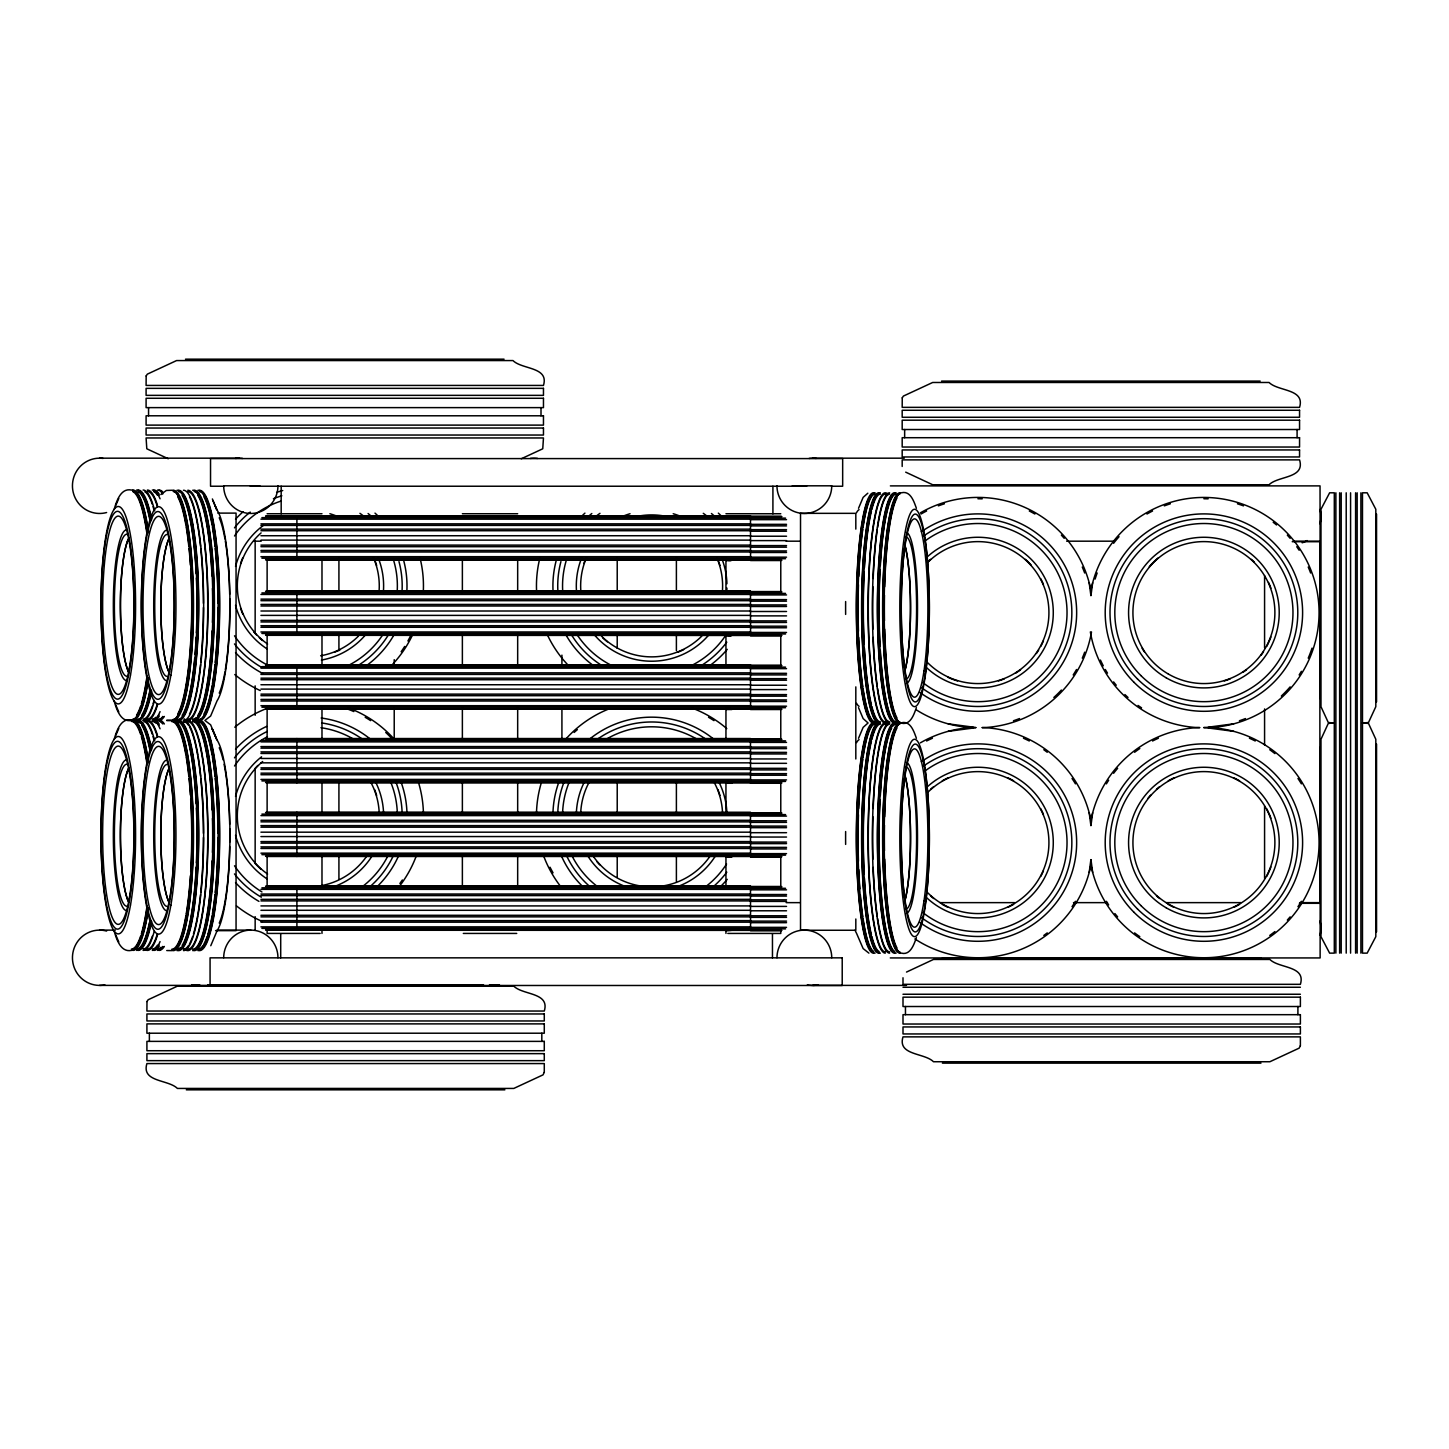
<?xml version="1.0" encoding="UTF-8"?>
<svg xmlns="http://www.w3.org/2000/svg" width="1449" height="1449" viewBox="0 0 1449 1449"><rect width="100%" height="100%" fill="white"/><g stroke="black" fill="none" stroke-linecap="round" stroke-linejoin="round"><path stroke-width="1.5" d="M1090.97 595.557L1092.655 582.788M1090.97 825.55L1092.655 812.78M1089.195 872.389L1090.88 859.619M114.109 509.505C116.3 502.024 120.484 487.679 131.388 490.052A115.159 20.195 -90 0 1 147.273 534.029M114.109 739.497C116.3 732.017 120.484 717.672 131.388 720.044A115.159 20.195 -90 0 1 147.273 764.021M210.775 945.726L217.078 930.783A98.713 17.316 -90 0 0 229.92 835.439A98.713 17.316 -90 0 0 217.078 740.077L212.097 728.666L216.77 739.696M115.739 505.538L118.782 498.456M115.739 735.531L118.782 728.449M858.533 508.291L863.133 497.387L867.824 493.203M858.533 738.284L863.133 727.38L867.824 723.196M916.402 707.655C914.102 713.922 910.606 725.587 901.387 723.142A115.159 17.225 -90 0 1 884.162 607.982A115.159 17.225 -90 0 1 901.387 492.805C910.606 490.378 914.102 502.024 916.402 508.291M916.402 937.648C914.102 943.915 910.606 955.579 901.387 953.134A115.159 17.225 -90 0 1 884.162 837.975A115.159 17.225 -90 0 1 901.387 722.797C910.606 720.37 914.102 732.017 916.402 738.284M160.839 494.58L166.363 490.45L171.761 490.269A115.159 20.195 -90 0 1 191.956 605.447A115.159 20.195 -90 0 1 171.761 720.606L166.744 720.551M205.178 720.207L210.63 716.041L217.078 700.791A98.713 17.316 -90 0 0 229.92 605.447A98.713 17.316 -90 0 0 217.078 510.084L215.14 505.755M731.872 739.026L725.714 739.352M731.872 812.762L725.714 813.07M521.296 458.753L542.759 448.792L543.466 437.96L146.095 437.96L146.802 448.792L168.265 458.753M906.513 972.062L933.482 959.455L1269.885 959.455C1278.96 968.548 1306.129 965.559 1300.387 984.324L902.999 984.324L902.999 977.767M948.153 731.347L975.829 727.706M1203.902 727.76L1233.697 723.83M166.744 720.316L171.761 720.262A115.159 20.195 -90 0 1 191.956 835.439A115.159 20.195 -90 0 1 171.761 950.598L166.744 950.544M185.508 359.171L504.053 359.171M941.596 381.087L1260.141 381.087M99.583 458.174L239.031 458.174M812.654 458.174L904.248 458.174M259.86 485.813L223.689 485.813A27.64 27.133 -90 0 0 250.822 513.471A27.64 27.133 -90 0 0 277.954 485.813M792.295 485.813L831.744 485.813A27.64 27.386 -90 0 1 804.34 513.471A27.64 27.386 -90 0 1 776.954 485.813M890.374 485.886L1320.039 485.886L1320.238 698.672M223.78 486.23L210.54 486.23L210.54 458.59L842.666 458.59L842.666 486.23L831.418 486.23M250.279 486.23L806.676 486.23M217.785 513.109L236.06 513.109L236.06 930.656L215.557 930.656M267.123 513.743L321.986 513.743M462.376 513.743L517.673 513.743M725.949 513.743L780.776 513.743M266.254 515.808L750.473 515.808L750.564 560.528L781.228 560.528M265.565 516.134L781.228 516.297M750.564 516.623L781.917 516.623M261.907 517.637L750.473 517.637M750.564 518.126L785.557 518.126M260.929 519.159L750.473 519.159M750.564 519.648L786.535 519.648M260.929 523.85L750.473 523.85M750.564 524.339L786.535 524.339M260.929 525.407L750.473 525.407M750.564 525.896L786.535 525.896M260.929 529.157L750.473 529.157M750.564 529.664L786.535 529.664M260.929 530.732L750.473 530.732M750.564 531.222L786.535 531.222M260.929 535.732L750.473 535.732M750.564 536.221L786.535 536.221M260.929 540.115L750.473 540.115M750.564 540.604L786.535 540.604M254.209 541.002L255.151 541.002L255.151 631.547M254.408 541.183L261.2 541.183M786.101 541.183L799.667 541.183M1066.645 541.183L1114.154 541.183M1292.888 541.183L1320.039 541.183M1292.236 541.709L1319.876 541.709L1319.876 903.307L1299.391 903.307M260.929 545.114L750.473 545.114M750.564 545.603L786.535 545.603M260.929 546.69L750.473 546.69M750.564 547.179L786.535 547.179M260.929 550.439L750.473 550.439M750.564 550.928L786.535 550.928M260.929 551.997L750.473 551.997M750.564 552.486L786.535 552.486M260.929 556.688L750.473 556.688M750.564 557.177L786.535 557.177M261.907 558.209L750.473 558.209M722.073 558.698C726.42 557.195 737.559 561.977 726.402 560.528M750.564 558.698L785.557 558.698M265.565 559.712L750.473 559.712M266.254 560.038L781.917 560.202M725.714 560.202L731.274 560.202M266.254 591.083L750.473 591.083L750.564 635.803L781.228 635.803M265.565 591.409L750.473 591.409M726.402 591.572L731.872 591.572L725.714 591.898M750.564 591.572L781.228 591.572M750.564 591.898L781.917 591.898M261.907 592.913L750.473 592.913M750.564 593.402L785.557 593.402M260.929 594.434L750.473 594.434M750.564 594.923L786.535 594.923M260.929 599.125L750.473 599.125M750.564 599.614L786.535 599.614M260.929 600.683L750.473 600.683M750.564 601.172L786.535 601.172M260.929 604.432L750.473 604.432M750.564 604.921L786.535 604.921M260.929 606.008L750.473 606.008M750.564 606.497L786.535 606.497M260.929 611.007L750.473 611.007M750.564 611.496L786.535 611.496M260.929 615.39L750.473 615.39M750.564 615.879L786.535 615.879M260.929 620.389L750.473 620.389M750.564 620.878L786.535 620.878M260.929 621.965L750.473 621.965M750.564 622.454L786.535 622.454M260.929 625.714L750.473 625.714M750.564 626.203L786.535 626.203M260.929 627.272L750.473 627.272M750.564 627.761L786.535 627.761M260.929 631.963L750.473 631.963M750.564 632.452L786.535 632.452M261.907 633.485L750.473 633.485M722.073 633.974C726.42 632.47 737.559 637.252 726.402 635.803M750.564 633.974L785.557 633.974M265.565 634.988L750.473 634.988M266.254 635.314L781.917 635.477M266.254 664.819L750.473 664.819L750.564 709.521L781.228 709.521M265.565 665.127L750.473 665.127M726.402 665.308L731.872 665.308L725.714 665.616M750.564 665.308L781.228 665.308M750.564 665.616L781.917 665.616M261.907 666.649L750.473 666.649M750.564 667.138L785.557 667.138M260.929 668.152L750.473 668.152M750.564 668.641L786.535 668.641M260.929 672.843L750.473 672.843M750.564 673.332L786.535 673.332M260.929 674.419L750.473 674.419M750.564 674.908L786.535 674.908M260.929 678.168L750.473 678.168M750.564 678.657L786.535 678.657M260.929 679.726L750.473 679.726M750.564 680.215L786.535 680.215M260.929 684.743L750.473 684.743M750.564 685.232L786.535 685.232M260.929 689.108L750.473 689.108M750.564 689.597L786.535 689.597M260.929 694.125L750.473 694.125M750.564 694.614L786.535 694.614M260.929 695.683L750.473 695.683M750.564 696.172L786.535 696.172M260.929 699.432L750.473 699.432M750.564 699.921L786.535 699.921M260.929 701.008L750.473 701.008M750.564 701.497L786.535 701.497M260.929 705.699L750.473 705.699M750.564 706.188L786.535 706.188M261.907 707.203L750.473 707.203M750.564 707.692L785.557 707.692M265.565 708.724L750.473 708.724M266.254 709.032L781.917 709.213M726.402 709.521L731.872 709.521L728.123 707.692M1334.312 722.797L1328.262 723.468L1320.981 739.262L1320.981 936.688L1329.621 953.134L1334.312 953.134L1334.312 492.805L1329.621 492.805L1320.981 509.269L1320.981 706.695L1328.262 722.471L1334.312 723.142M1362.477 722.797L1368.526 723.468L1375.807 739.262L1375.807 936.688L1367.168 953.134L1362.477 953.134L1362.477 492.805L1367.168 492.805L1375.807 509.269L1375.807 706.695L1368.526 722.471L1362.477 723.142M266.254 738.537L750.473 738.537L750.564 783.257L781.228 783.257M265.565 738.863L781.228 739.026M750.564 739.352L781.917 739.352M261.907 740.367L750.473 740.367M750.564 740.856L785.557 740.856M260.929 741.888L750.473 741.888M750.564 742.377L786.535 742.377M260.929 746.579L750.473 746.579M750.564 747.068L786.535 747.068M260.929 748.137L750.473 748.137M750.564 748.626L786.535 748.626M260.929 751.886L750.473 751.886M750.564 752.375L786.535 752.375M260.929 753.462L750.473 753.462M750.564 753.951L786.535 753.951M260.929 758.461L750.473 758.461M750.564 758.95L786.535 758.95M260.929 762.844L750.473 762.844M750.564 763.333L786.535 763.333M260.929 767.843L750.473 767.843M750.564 768.332L786.535 768.332M260.929 769.401L750.473 769.401M750.564 769.908L786.535 769.908M260.929 773.168L750.473 773.168M750.564 773.657L786.535 773.657M260.929 774.726L750.473 774.726M750.564 775.215L786.535 775.215M260.929 779.417L750.473 779.417M750.564 779.906L786.535 779.906M261.907 780.939L750.473 780.939M750.564 781.428L785.557 781.428M265.565 782.442L750.473 782.442M266.254 782.768L750.473 782.768M725.714 782.931L731.872 783.257L726.402 783.257M750.564 782.931L781.917 782.931M266.254 812.255L750.473 812.255L750.564 856.975L781.228 856.975M265.565 812.581L781.228 812.762M750.564 813.07L781.917 813.07M261.907 814.103L750.473 814.103M750.564 814.592L785.557 814.592M260.929 815.606L750.473 815.606M750.564 816.095L786.535 816.095M260.929 820.297L750.473 820.297M750.564 820.786L786.535 820.786M260.929 821.855L750.473 821.855M750.564 822.362L786.535 822.362M260.929 825.622L750.473 825.622M750.564 826.111L786.535 826.111M260.929 827.18L750.473 827.18M750.564 827.669L786.535 827.669M260.929 832.179L750.473 832.179M750.564 832.686L786.535 832.686M260.929 836.562L750.473 836.562M750.564 837.051L786.535 837.051M260.929 841.579L750.473 841.579M750.564 842.068L786.535 842.068M260.929 843.137L750.473 843.137M750.564 843.626L786.535 843.626M260.929 846.886L750.473 846.886M750.564 847.375L786.535 847.375M260.929 848.462L750.473 848.462M750.564 848.951L786.535 848.951M260.929 853.153L750.473 853.153M750.564 853.642L786.535 853.642M261.907 854.656L750.473 854.656M750.564 855.145L785.557 855.145M265.565 856.16L750.473 856.16M266.254 856.486L750.473 856.486M725.714 856.667L731.872 856.975L726.402 856.975M750.564 856.667L781.917 856.667M266.254 885.991L750.473 885.991L750.564 930.711L781.228 930.711M265.565 886.317L781.228 886.48M750.564 886.806L781.917 886.806M261.907 887.82L750.473 887.82M750.564 888.309L785.557 888.309M260.929 889.342L750.473 889.342M750.564 889.831L786.535 889.831M260.929 894.033L750.473 894.033M750.564 894.522L786.535 894.522M260.929 895.591L750.473 895.591M750.564 896.08L786.535 896.08M260.929 899.34L750.473 899.34M750.564 899.829L786.535 899.829M260.929 900.916L750.473 900.916M750.564 901.405L786.535 901.405M786.137 902.636L799.721 902.636M940.003 902.636L1014.662 902.636M1073.492 902.636L1107.434 902.636M1166.264 902.636L1240.924 902.636M1299.753 902.636L1320.13 902.636M260.929 905.915L750.473 905.915M750.564 906.404L786.535 906.404M260.929 910.298L750.473 910.298M750.564 910.787L786.535 910.787M260.929 915.297L750.473 915.297M750.564 915.786L786.535 915.786M260.929 916.855L750.473 916.855M750.564 917.344L786.535 917.344M260.929 920.622L750.473 920.622M750.564 921.111L786.535 921.111M260.929 922.18L750.473 922.18M750.564 922.669L786.535 922.669M260.929 926.871L750.473 926.871M750.564 927.36L786.535 927.36M261.907 928.392L750.473 928.392M750.564 928.881L785.557 928.881M99.583 930.113L115.377 930.113M216.97 930.113L250.822 930.113A27.64 27.133 -90 0 1 277.954 957.753M265.565 929.896L750.473 929.896M266.254 930.222L781.917 930.385M726.402 930.711L731.274 930.385M320.157 933.428L267.123 933.428L267.123 928.918M463.318 933.428L516.732 933.428M727.815 933.428L780.776 933.428L780.776 928.918M890.284 957.934L1320.13 957.934L1320.238 747.286M942.411 958.061L946.034 958.061M947.845 958.061L1255.522 958.061M1257.334 958.061L1260.956 958.061M191.757 984.777L199.708 984.777M207.66 984.777L483.531 984.777M489.49 984.777L499.434 984.777M99.583 985.392L238.687 985.392M812.69 985.392L906.494 985.392M902.999 987.258L1300.387 987.258M902.999 994.249L1300.387 994.249M942.411 1063.131L1260.956 1063.131M186.323 1089.829L504.868 1089.829M868.911 953.134L863.133 948.57L856.54 933.319A98.713 14.762 -90 0 1 855.073 930.131M1203.902 727.416L1233.697 731.347M948.153 723.83L975.829 727.489M905.697 472.157L932.667 484.745L1269.07 484.745C1278.145 475.67 1305.314 478.659 1299.554 459.876L902.184 459.876L902.184 466.451M728.123 781.428L731.274 782.931M205.178 720.66L210.63 724.826L215.593 736.545M867.824 722.761L863.133 718.577L858.533 707.655M115.739 704.902L118.782 711.984M115.739 934.895L118.782 941.977M212.369 498.945L216.77 509.722L212.876 500.503M114.109 700.954C116.3 708.416 120.484 722.761 131.388 720.388A115.159 20.195 -90 0 0 147.273 676.411M114.109 930.946C116.3 938.409 120.484 952.754 131.388 950.381A115.159 20.195 -90 0 0 147.273 906.404M1089.195 582.788L1090.88 595.557M1089.195 812.78L1090.88 825.55M1090.97 859.619L1092.655 872.389M1376.55 514.087L1376.55 701.877M1376.55 744.08L1376.55 931.87M1360.901 492.805L1360.901 953.134M1357.152 492.805L1357.152 953.134M1355.594 492.805L1355.594 953.134M1350.577 492.805L1350.577 953.134M1346.212 492.805L1346.212 953.134M1341.194 492.805L1341.194 953.134M1339.637 492.805L1339.637 953.134M1335.887 492.805L1335.887 953.134M1297.906 1006.512L1297.906 1014.68M1297.09 429.52L1297.09 437.707M1264.579 575.597L1264.579 647.92M1264.579 708.941L1264.579 745.112M1264.579 806.133L1264.579 878.456M905.462 1006.512L905.462 1014.68M904.647 429.52L904.647 437.707M855.816 529.12L855.816 513.344L800.518 513.344L800.518 930.258L855.816 930.258L855.816 918.992M855.816 686.88L855.816 758.986M780.776 561.125L780.776 592.713M780.776 635.586L780.776 664.928M780.776 710.046L780.776 739.37M780.776 782.243L780.776 813.831M780.776 856.703L780.776 888.291M772.915 486.23L772.915 513.888M772.462 933.899L772.462 957.843M725.949 558.879L725.949 592.713M725.949 633.34L725.949 664.928M725.949 707.782L725.949 739.37M725.949 782.243L725.949 813.831M725.949 856.703L725.949 886.045M725.949 928.918L725.949 933.428M676.393 557.829L676.393 591.772M676.393 634.789L676.393 650.619M676.393 781.917L676.393 813.595M676.393 856.613L676.393 881.499M617.22 557.829L617.22 591.772M617.22 634.789L617.22 648.355M617.22 781.917L617.22 813.595M617.22 856.613L617.22 876.971M561.922 655.147L561.922 666.468M561.922 707.221L561.922 738.899M541.817 1033.209L541.817 1041.378M541.002 407.622L541.002 415.791M517.673 558.879L517.673 592.713M517.673 633.34L517.673 664.928M517.673 707.782L517.673 739.37M517.673 782.243L517.673 813.831M517.673 856.703L517.673 886.045M462.376 558.879L462.376 592.713M462.376 633.34L462.376 664.928M462.376 707.782L462.376 739.37M462.376 782.243L462.376 813.831M462.376 856.703L462.376 886.045M394.219 659.675L394.219 666.468M394.219 707.221L394.219 738.899M338.921 557.829L338.921 591.772M338.921 634.789L338.921 650.619M338.921 781.917L338.921 813.595M338.921 856.613L338.921 879.235M321.986 558.879L321.986 592.713M321.986 633.34L321.986 664.928M321.986 707.782L321.986 739.37M321.986 782.243L321.986 813.831M321.986 856.703L321.986 886.045M321.986 928.918L321.986 933.428M296.9 515.808L296.9 560.038M296.9 591.083L296.9 635.314M296.9 664.819L296.9 709.032M296.9 738.537L296.9 782.768M296.9 812.255L296.9 856.486M296.9 885.991L296.9 930.222M281.178 486.23L281.178 513.888M280.708 933.899L280.708 957.843M267.123 558.879L267.123 592.713M267.123 633.34L267.123 664.928M267.123 707.782L267.123 739.37M267.123 782.243L267.123 813.831M267.123 856.703L267.123 888.291M255.151 685.866L255.151 715.299M255.151 769.618L255.151 862.427M255.151 916.637L255.151 930.095M149.374 1033.209L149.374 1041.378M148.559 407.622L148.559 415.791M106.61 512.529A27.64 27.133 -90 0 1 72.504 487.625A27.64 27.133 -90 0 1 103.114 458.409M235.499 458.409A27.64 27.133 -90 0 1 242.581 458.409M530.352 458.409A27.64 27.64 0 0 1 537.561 458.409M809.067 458.409A27.64 27.386 -90 0 1 816.222 458.409M1320.003 509.468A27.64 27.64 0 0 1 1320.003 523.777M1307.125 540.568A27.64 27.64 0 0 1 1302.18 542.814M776.972 957.753A27.64 27.386 -90 0 1 804.358 930.113A27.64 27.386 -90 0 1 831.744 957.753M818.033 984.867A27.64 27.386 -90 0 1 807.328 984.867M104.889 984.867A27.64 27.133 -90 0 1 72.468 956.847A27.64 27.133 -90 0 1 106.61 931.055M223.689 957.753A27.64 27.133 -90 0 1 250.822 930.113M243.975 984.867A27.64 27.133 -90 0 1 233.38 984.867M1320.003 921.075A27.64 27.64 0 0 1 1320.003 935.384M199.473 490.269A115.159 20.195 -90 0 1 219.668 605.447A115.159 20.195 -90 0 1 199.473 720.606M199.473 491.609A113.837 19.96 -90 0 1 219.433 605.447A113.837 19.96 -90 0 1 199.473 719.284M197.933 490.269A115.159 20.195 -90 0 1 218.129 605.447A115.159 20.195 -90 0 1 197.933 720.606M194.238 490.269A115.159 20.195 -90 0 1 214.434 605.447A115.159 20.195 -90 0 1 194.238 720.606M194.238 491.609A113.837 19.96 -90 0 1 214.198 605.447A113.837 19.96 -90 0 1 194.238 719.284M192.699 490.269A115.159 20.195 -90 0 1 212.894 605.447A115.159 20.195 -90 0 1 192.699 720.606M187.772 490.269A115.159 20.195 -90 0 1 207.895 615.481A115.159 20.195 -90 0 1 184.258 718.849M187.772 491.609A113.837 19.96 -90 0 1 207.732 605.447A113.837 19.96 -90 0 1 187.772 719.284M183.462 490.269A115.159 20.195 -90 0 1 203.657 605.447A115.159 20.195 -90 0 1 183.462 720.606M178.535 490.269A115.159 20.195 -90 0 1 198.73 605.447A115.159 20.195 -90 0 1 178.535 720.606M178.535 491.609A113.837 19.96 -90 0 1 198.495 605.447A113.837 19.96 -90 0 1 178.535 719.284M176.995 490.269A115.159 20.195 -90 0 1 197.191 605.447A115.159 20.195 -90 0 1 176.995 720.606M173.3 490.269A115.159 20.195 -90 0 1 193.496 605.447A115.159 20.195 -90 0 1 173.3 720.606M173.3 491.609A113.837 19.96 -90 0 1 193.26 605.447A113.837 19.96 -90 0 1 173.3 719.284M166.925 680.758A75.33 13.204 90 0 1 153.721 605.447A75.33 13.204 90 0 1 166.925 530.117M167.196 676.411A70.983 12.443 -90 0 1 154.735 605.447A70.983 12.443 -90 0 1 167.196 534.464M169.243 672.662A70.983 12.443 -90 0 1 160.803 605.447A70.983 12.443 -90 0 1 169.243 538.213M168.519 671.34A71.327 12.516 -90 0 1 160.803 603.092A71.327 12.516 -90 0 1 169.279 537.887M219.234 517.782A93.895 16.464 -90 0 1 224.975 539.046M225.301 540.984A93.895 16.464 -90 0 1 229.685 594.307M229.757 598.763A93.895 16.464 -90 0 1 225.301 669.891M224.975 671.829A93.895 16.464 -90 0 1 219.234 693.093M197.861 495.486A113.837 19.96 -90 0 1 211.989 575.977M212.442 588.457A113.837 19.96 -90 0 1 212.442 622.418M212.17 630.804A113.837 19.96 -90 0 1 197.861 715.389M196.176 717.545A113.837 19.96 -90 0 1 192.699 719.284M203.929 496.862A113.837 19.96 -90 0 1 212.061 524.936M212.387 526.875A113.837 19.96 -90 0 1 214.977 546.219M215.231 548.519A113.837 19.96 -90 0 1 217.893 603.327M217.893 607.548A113.837 19.96 -90 0 1 215.231 662.356M214.977 664.674A113.837 19.96 -90 0 1 212.387 684.019M212.061 685.938A113.837 19.96 -90 0 1 203.929 714.013M189.457 496.862A113.837 19.96 -90 0 1 197.571 524.936M197.915 526.875A113.837 19.96 -90 0 1 200.505 546.219M200.759 548.519A113.837 19.96 -90 0 1 203.421 603.327M203.421 607.548A113.837 19.96 -90 0 1 200.759 662.356M200.505 664.674A113.837 19.96 -90 0 1 197.915 684.019M197.571 685.938A113.837 19.96 -90 0 1 189.457 714.013M182.157 495.486A113.837 19.96 -90 0 1 196.176 573.786M196.376 578.024A113.837 19.96 -90 0 1 196.376 632.851M196.176 637.089A113.837 19.96 -90 0 1 195.035 654.26M194.673 658.371A113.837 19.96 -90 0 1 182.157 715.389M177.756 496.862A113.837 19.96 -90 0 1 185.87 524.936M186.196 526.875A113.837 19.96 -90 0 1 188.805 546.219M189.04 548.519A113.837 19.96 -90 0 1 190.417 565.092M190.688 569.421A113.837 19.96 -90 0 1 177.756 714.013M199.473 720.262A115.159 20.195 -90 0 1 219.668 835.439A115.159 20.195 -90 0 1 199.473 950.598M199.473 721.602A113.837 19.96 -90 0 1 219.433 835.439A113.837 19.96 -90 0 1 199.473 949.258M203.929 726.855A113.837 19.96 -90 0 1 212.061 754.929M212.387 756.867A113.837 19.96 -90 0 1 214.977 776.211M215.231 778.511A113.837 19.96 -90 0 1 217.893 833.32M217.893 837.54A113.837 19.96 -90 0 1 215.231 892.349M214.977 894.667A113.837 19.96 -90 0 1 212.387 914.011M212.061 915.931A113.837 19.96 -90 0 1 207.913 934.007M207.153 936.398A113.837 19.96 -90 0 1 203.929 944.005M203.095 945.382A113.837 19.96 -90 0 1 197.933 949.258M197.933 721.602A113.837 19.96 -90 0 1 203.095 725.478M197.933 720.262A115.159 20.195 -90 0 1 218.129 835.439A115.159 20.195 -90 0 1 197.933 950.598M194.238 720.262A115.159 20.195 -90 0 1 214.434 835.439A115.159 20.195 -90 0 1 194.238 950.598M194.238 721.602A113.837 19.96 -90 0 1 214.198 835.439A113.837 19.96 -90 0 1 194.238 949.258M192.699 721.602A113.837 19.96 -90 0 1 212.17 810.063M212.442 818.45A113.837 19.96 -90 0 1 212.442 852.41M212.17 860.797A113.837 19.96 -90 0 1 192.699 949.258M192.699 720.262A115.159 20.195 -90 0 1 212.894 835.439A115.159 20.195 -90 0 1 192.699 950.598M184.258 722.019A115.159 20.195 -90 0 1 207.968 835.439A115.159 20.195 -90 0 1 184.258 948.841M187.772 721.602A113.837 19.96 -90 0 1 207.732 835.439A113.837 19.96 -90 0 1 187.772 949.258M189.457 726.855A113.837 19.96 -90 0 1 197.571 754.929M197.915 756.867A113.837 19.96 -90 0 1 200.505 776.211M200.759 778.511A113.837 19.96 -90 0 1 203.421 833.32M203.421 837.54A113.837 19.96 -90 0 1 200.759 892.349M200.505 894.667A113.837 19.96 -90 0 1 197.915 914.011M197.571 915.931A113.837 19.96 -90 0 1 193.441 934.007M192.681 936.398A113.837 19.96 -90 0 1 189.457 944.005M188.624 945.382A113.837 19.96 -90 0 1 183.462 949.258M183.462 721.602A113.837 19.96 -90 0 1 188.624 725.478M183.462 720.262A115.159 20.195 -90 0 1 203.657 835.439A115.159 20.195 -90 0 1 183.462 950.598M178.535 720.262A115.159 20.195 -90 0 1 198.73 835.439A115.159 20.195 -90 0 1 178.535 950.598M178.535 721.602A113.837 19.96 -90 0 1 198.495 835.439A113.837 19.96 -90 0 1 178.535 949.258M176.995 721.602A113.837 19.96 -90 0 1 196.176 803.778M196.376 808.017A113.837 19.96 -90 0 1 196.376 862.843M196.176 867.082A113.837 19.96 -90 0 1 182.157 945.382M180.473 947.537A113.837 19.96 -90 0 1 176.995 949.258M176.995 720.262A115.159 20.195 -90 0 1 197.191 835.439A115.159 20.195 -90 0 1 176.995 950.598M173.3 720.262A115.159 20.195 -90 0 1 193.496 835.439A115.159 20.195 -90 0 1 173.3 950.598M173.3 721.602A113.837 19.96 -90 0 1 193.26 835.439A113.837 19.96 -90 0 1 173.3 949.258M171.761 721.602A113.837 19.96 -90 0 1 185.87 754.929M186.196 756.867A113.837 19.96 -90 0 1 188.805 776.211M189.04 778.511A113.837 19.96 -90 0 1 190.417 795.084M190.688 799.413A113.837 19.96 -90 0 1 190.688 871.447M190.417 875.776A113.837 19.96 -90 0 1 186.196 914.011M185.87 915.931A113.837 19.96 -90 0 1 171.761 949.258M166.925 910.751A75.33 13.204 90 0 1 153.721 835.439A75.33 13.204 90 0 1 166.925 760.109M167.196 906.404A70.983 12.443 -90 0 1 154.735 835.439A70.983 12.443 -90 0 1 167.196 764.456M169.243 902.655A70.983 12.443 -90 0 1 160.803 835.439A71.327 12.516 -90 0 1 169.279 767.879M169.243 768.205A70.983 12.443 -90 0 0 160.803 835.439A71.327 12.516 -90 0 0 169.279 902.981M219.234 747.775A93.895 16.464 -90 0 1 223.11 759.874M224.088 764.275A93.895 16.464 -90 0 1 229.685 824.3M229.757 828.756A93.895 16.464 -90 0 1 229.757 842.104M229.685 846.578A93.895 16.464 -90 0 1 219.234 923.085M164.335 716.458A115.159 20.195 -90 0 1 159.1 720.388M159.1 490.052A115.159 20.195 -90 0 1 162.614 491.809M162.795 716.458A115.159 20.195 -90 0 1 157.561 720.388M157.561 490.052A115.159 20.195 -90 0 1 162.795 493.982M159.1 716.458A115.159 20.195 -90 0 1 153.866 720.388M153.866 490.052A115.159 20.195 -90 0 1 159.1 493.982M159.046 715.172A113.837 19.96 -90 0 1 153.866 719.066M153.866 491.392A113.837 19.96 -90 0 1 159.046 495.268M154.065 491.809A113.837 19.96 -90 0 1 157.506 495.268M155.804 717.327A113.837 19.96 -90 0 1 152.326 719.066M152.326 490.052A115.159 20.195 -90 0 1 160.06 498.818M160.06 711.622A115.159 20.195 -90 0 1 152.326 720.388M147.4 490.052A115.159 20.195 -90 0 1 157.506 505.484M157.506 704.957A115.159 20.195 -90 0 1 143.886 718.632M147.4 491.392A113.837 19.96 -90 0 1 157.38 506.643M157.38 703.816A113.837 19.96 -90 0 1 147.4 719.066M144.828 491.809A113.837 19.96 -90 0 1 152.308 504.27M153.069 506.643A113.837 19.96 -90 0 1 154.065 510.102M154.065 700.356A113.837 19.96 -90 0 1 153.069 703.816M152.308 706.188A113.837 19.96 -90 0 1 144.828 718.632M143.089 490.052A115.159 20.195 -90 0 1 154.681 510.863M154.192 701.461A115.159 20.195 -90 0 1 143.089 720.388M138.162 490.052A115.159 20.195 -90 0 1 151.602 519.213M151.602 691.227A115.159 20.195 -90 0 1 138.162 720.388M138.162 491.392A113.837 19.96 -90 0 1 151.439 520.209M151.439 690.231A113.837 19.96 -90 0 1 138.162 719.066M138.361 491.809A113.837 19.96 -90 0 1 149.899 520.209M149.899 690.231A113.837 19.96 -90 0 1 141.785 715.172M136.623 490.052A115.159 20.195 -90 0 1 150.497 521.477M150.062 691.227A115.159 20.195 -90 0 1 136.623 720.388M132.928 490.052A115.159 20.195 -90 0 1 148.504 531.874M148.504 678.567A115.159 20.195 -90 0 1 132.928 720.388M132.928 491.392A113.837 19.96 -90 0 1 148.323 532.725M148.323 677.715A113.837 19.96 -90 0 1 132.928 719.066M133.127 491.809A113.837 19.96 -90 0 1 146.784 532.725M146.784 677.715A113.837 19.96 -90 0 1 141.368 703.816M140.607 706.188A113.837 19.96 -90 0 1 136.55 715.172M126.552 680.541A75.33 13.204 90 0 1 113.348 605.229A75.33 13.204 90 0 1 126.552 529.899M126.824 676.194A70.983 12.443 -90 0 1 114.38 605.229A70.983 12.443 -90 0 1 126.824 534.246M128.87 672.445A70.983 12.443 -90 0 1 120.43 605.229A70.983 12.443 -90 0 1 128.87 537.996M128.907 672.771A71.327 12.516 -90 0 1 120.43 607.566A71.327 12.516 -90 0 1 128.146 539.336M162.578 717.327A113.837 19.96 -90 0 1 159.1 719.066M164.335 946.451A115.159 20.195 -90 0 1 159.1 950.381M159.1 720.044A115.159 20.195 -90 0 1 164.335 723.975M162.578 947.32A113.837 19.96 -90 0 1 159.1 949.059M159.1 721.385A113.837 19.96 -90 0 1 162.578 723.105M162.795 946.451A115.159 20.195 -90 0 1 157.561 950.381M157.561 720.044A115.159 20.195 -90 0 1 162.795 723.975M159.1 946.451A115.159 20.195 -90 0 1 153.866 950.381M153.866 720.044A115.159 20.195 -90 0 1 159.1 723.975M159.046 945.165A113.837 19.96 -90 0 1 153.866 949.059M153.866 721.385A113.837 19.96 -90 0 1 159.046 725.261M157.506 945.165A113.837 19.96 -90 0 1 152.326 949.059M152.326 721.385A113.837 19.96 -90 0 1 155.804 723.105M152.326 720.044A115.159 20.195 -90 0 1 160.06 728.811M160.06 941.615A115.159 20.195 -90 0 1 152.326 950.381M143.886 721.801A115.159 20.195 -90 0 1 157.506 735.476M157.506 934.949A115.159 20.195 -90 0 1 143.886 948.624M147.4 721.385A113.837 19.96 -90 0 1 157.38 736.635M157.38 933.79A113.837 19.96 -90 0 1 147.4 949.059M144.828 721.801A113.837 19.96 -90 0 1 152.308 734.263M153.069 736.635A113.837 19.96 -90 0 1 154.065 740.095M152.308 936.181A113.837 19.96 -90 0 1 143.089 949.059M143.089 720.044A115.159 20.195 -90 0 1 154.681 740.856M154.192 931.453A115.159 20.195 -90 0 1 143.089 950.381M138.162 720.044A115.159 20.195 -90 0 1 151.602 749.205M151.602 921.22A115.159 20.195 -90 0 1 138.162 950.381M138.162 721.385A113.837 19.96 -90 0 1 151.439 750.202M151.004 922.397A113.837 19.96 -90 0 1 138.162 949.059M141.785 725.261A113.837 19.96 -90 0 1 149.899 750.202M149.464 922.397A113.837 19.96 -90 0 1 136.623 949.059M136.623 721.385A113.837 19.96 -90 0 1 140.1 723.105M136.623 720.044A115.159 20.195 -90 0 1 150.497 751.47M150.062 921.22A115.159 20.195 -90 0 1 136.623 950.381M132.928 720.044A115.159 20.195 -90 0 1 148.504 761.866M148.504 908.559A115.159 20.195 -90 0 1 132.928 950.381M132.928 721.385A113.837 19.96 -90 0 1 148.323 762.717M148.323 907.708A113.837 19.96 -90 0 1 132.928 949.059M131.388 721.385A113.837 19.96 -90 0 1 140.607 734.263M141.368 736.635A113.837 19.96 -90 0 1 146.784 762.717M146.784 907.708A113.837 19.96 -90 0 1 141.368 933.79M140.607 936.181A113.837 19.96 -90 0 1 131.388 949.059M126.552 910.533A75.33 13.204 90 0 1 113.348 835.222A75.33 13.204 90 0 1 126.552 759.892M126.824 906.186A70.983 12.443 -90 0 1 114.38 835.222A70.983 12.443 -90 0 1 126.824 764.239M128.87 902.437A70.983 12.443 -90 0 1 120.43 835.222A70.983 12.443 -90 0 1 128.87 767.988M128.146 901.115A71.327 12.516 -90 0 1 120.43 832.867A71.327 12.516 -90 0 1 128.907 767.662M161.038 947.32A113.837 19.96 -90 0 1 157.561 949.059M378.298 558.082A75.33 75.33 0 0 1 383.333 592.442M365.981 634.318A75.33 75.33 0 0 1 321.388 660.074M266.924 648.826A75.33 75.33 0 0 1 235.535 605.392M235.535 566.396A75.33 75.33 0 0 1 263.32 525.462M329.883 513.725A75.33 75.33 0 0 1 336.096 515.88M393.15 558.789A89.077 89.077 0 0 1 397.135 592.224M383.242 634.028A89.077 89.077 0 0 1 347.235 665.997M267.449 665.055A89.077 89.077 0 0 1 234.521 635.803M234.521 535.985A89.077 89.077 0 0 1 281.197 501.028M359.95 513.326A89.077 89.077 0 0 1 363.355 515.88M398.982 561.596A93.895 93.895 0 0 1 401.953 592.569M388.477 634.734A93.895 93.895 0 0 1 357.142 666.069M261.345 667.21A93.895 93.895 0 0 1 234.484 643.936M234.484 527.853A93.895 93.895 0 0 1 250.242 512.095M273.408 498.728A93.895 93.895 0 0 1 281.867 495.793M368.082 513.507A93.895 93.895 0 0 1 371.469 516.424M403.637 560.346A98.713 98.713 0 0 1 406.789 592.315M393.784 635.242A98.713 98.713 0 0 1 364.894 666.757M262.686 673.441A98.713 98.713 0 0 1 235.535 652.593M235.535 519.177A98.713 98.713 0 0 1 243.197 511.696M276.596 492.406A98.713 98.713 0 0 1 282.736 490.541M375.001 513.127A98.713 98.713 0 0 1 378.098 516.098M373.462 557.774A70.983 70.983 0 0 1 379.004 592.061M358.483 636.075A70.983 70.983 0 0 1 320.627 655.781M267.594 644.044A70.983 70.983 0 0 1 261.092 532.888M340.316 649.623A71.327 71.327 0 0 1 334.628 652.177M262.432 640.512A71.327 71.327 0 0 1 259.335 637.759M256.419 634.843A71.327 71.327 0 0 1 253.666 631.746M242.798 614.141A71.327 71.327 0 0 1 240.588 608.308M240.588 563.48A71.327 71.327 0 0 1 242.798 557.63M374.585 559.568A71.327 71.327 0 0 1 376.631 565.454M412.965 633.938A115.159 115.159 0 0 1 392.697 664.24M260.259 690.557A115.159 115.159 0 0 1 234.792 674.564M420.065 558.155A115.159 115.159 0 0 1 423.271 592.315M410.846 635.314A113.837 113.837 0 0 1 407.912 640.965M404.688 646.435A113.837 113.837 0 0 1 401.138 651.742M387.463 856.721A89.077 89.077 0 0 1 361.67 887.186M261.943 891.95A89.077 89.077 0 0 1 234.521 865.796M234.521 765.978A89.077 89.077 0 0 1 267.449 736.726M320.972 727.706A89.077 89.077 0 0 1 352.832 738.736M390.179 780.812A89.077 89.077 0 0 1 397.334 813.777M392.733 856.939A93.895 93.895 0 0 1 369.803 886.824M261.345 897.203A93.895 93.895 0 0 1 234.484 873.928M234.484 757.845A93.895 93.895 0 0 1 267.25 731.437M321.66 722.942A93.895 93.895 0 0 1 362.739 739.388M395.468 780.993A93.895 93.895 0 0 1 402.152 813.668M398.638 855.653A98.713 98.713 0 0 1 378.098 885.683M258.936 901.369A98.713 98.713 0 0 1 235.535 882.586M235.535 749.169A98.713 98.713 0 0 1 266.562 726.438M321.171 718.016A98.713 98.713 0 0 1 370.093 738.899M401.065 782.134A98.713 98.713 0 0 1 406.988 813.74M416.28 855.924A115.159 115.159 0 0 1 399.652 885.991M262.233 921.437A115.159 115.159 0 0 1 236.477 905.915M234.792 727.217A115.159 115.159 0 0 1 266.236 708.67M348.34 707.909A115.159 115.159 0 0 1 394.146 739.117M418.344 781.971A115.159 115.159 0 0 1 423.434 813.74M402.369 879.978A113.837 113.837 0 0 1 399.888 883.473M347.869 709.141A113.837 113.837 0 0 1 353.828 711.55M365.202 717.291A113.837 113.837 0 0 1 370.618 720.624M385.742 732.451A113.837 113.837 0 0 1 393.15 740.004M366.452 856.576A70.983 70.983 0 0 1 320.627 885.774M267.594 874.037A70.983 70.983 0 0 1 262.649 761.522M370.763 782.188A70.983 70.983 0 0 1 379.24 813.831M260.856 869.146A71.327 71.327 0 0 1 255.024 863.314M255.024 768.459A71.327 71.327 0 0 1 257.868 765.452M374.585 789.56A71.327 71.327 0 0 1 376.631 795.447M372.411 855.417A75.33 75.33 0 0 1 334.031 886.661M266.924 878.818A75.33 75.33 0 0 1 235.535 835.385M235.535 796.389A75.33 75.33 0 0 1 261.563 756.795M375.599 782.062A75.33 75.33 0 0 1 383.587 813.704M716.802 557.774A70.983 70.983 0 0 1 722.345 592.061M701.823 636.075A70.983 70.983 0 0 1 601.426 636.075M580.922 592.061A70.983 70.983 0 0 1 586.447 557.774M639.281 515.989A70.983 70.983 0 0 1 663.968 515.989M726.927 588.059A75.33 75.33 0 0 1 726.673 592.442M709.322 634.318A75.33 75.33 0 0 1 593.927 634.318M576.593 592.442A75.33 75.33 0 0 1 581.61 558.082M623.813 515.88A75.33 75.33 0 0 1 630.043 513.725M673.205 513.725A75.33 75.33 0 0 1 679.436 515.88M721.638 558.082A75.33 75.33 0 0 1 726.927 583.712M726.565 634.028A89.077 89.077 0 0 1 690.575 665.997M612.692 665.997A89.077 89.077 0 0 1 576.684 634.028M562.773 592.224A89.077 89.077 0 0 1 566.776 558.789M596.553 515.88A89.077 89.077 0 0 1 599.977 513.326M703.272 513.326A89.077 89.077 0 0 1 706.695 515.88M726.8 642.161A93.895 93.895 0 0 1 700.483 666.069M602.766 666.069A93.895 93.895 0 0 1 571.449 634.734M557.974 592.569A93.895 93.895 0 0 1 560.926 561.596M588.439 516.424A93.895 93.895 0 0 1 591.826 513.507M711.423 513.507A93.895 93.895 0 0 1 714.81 516.424M727.235 649.351A98.713 98.713 0 0 1 708.217 666.757M595.032 666.757A98.713 98.713 0 0 1 566.142 635.242M553.12 592.315A98.713 98.713 0 0 1 556.271 560.346M581.828 516.098A98.713 98.713 0 0 1 584.925 513.127M718.324 513.127A98.713 98.713 0 0 1 721.421 516.098M683.656 649.623A71.327 71.327 0 0 1 677.951 652.177M607.385 641.835A71.327 71.327 0 0 1 602.675 637.759M583.911 563.48A71.327 71.327 0 0 1 586.139 557.63M717.907 559.568A71.327 71.327 0 0 1 719.954 565.454M568.696 665.797A115.159 115.159 0 0 1 546.961 633.938M536.637 592.315A115.159 115.159 0 0 1 539.843 558.155M726.565 864.021A89.077 89.077 0 0 1 704.993 887.186M598.256 887.186A89.077 89.077 0 0 1 572.464 856.721M562.574 813.777A89.077 89.077 0 0 1 569.747 780.812M607.095 738.736A89.077 89.077 0 0 1 696.154 738.736M726.8 872.153A93.895 93.895 0 0 1 713.125 886.824M590.123 886.824A93.895 93.895 0 0 1 567.175 856.939M557.756 813.668A93.895 93.895 0 0 1 564.458 780.993M597.169 739.388A93.895 93.895 0 0 1 706.08 739.388M727.235 879.344A98.713 98.713 0 0 1 721.421 885.683M581.828 885.683A98.713 98.713 0 0 1 561.288 855.653M552.938 813.74A98.713 98.713 0 0 1 558.861 782.134M589.834 738.899A98.713 98.713 0 0 1 713.415 738.899M560.256 885.991A115.159 115.159 0 0 1 543.647 855.924M536.474 813.74A115.159 115.159 0 0 1 541.564 781.971M565.78 739.117A115.159 115.159 0 0 1 609.558 708.67M691.662 707.909A115.159 115.159 0 0 1 726.764 728.612M553.047 872.805A113.837 113.837 0 0 1 550.022 867.208M574.166 732.451A113.837 113.837 0 0 1 577.354 729.626M708.543 717.291A113.837 113.837 0 0 1 713.959 720.624M709.775 856.576A70.983 70.983 0 0 1 657.792 886.589M645.457 886.589A70.983 70.983 0 0 1 593.474 856.576M580.669 813.831A70.983 70.983 0 0 1 589.163 782.188M714.085 782.188A70.983 70.983 0 0 1 722.58 813.831M599.759 864.836A71.327 71.327 0 0 1 597.006 861.738M717.907 789.56A71.327 71.327 0 0 1 719.954 795.447M715.752 855.417A75.33 75.33 0 0 1 677.371 886.661M625.877 886.661A75.33 75.33 0 0 1 587.497 855.417M576.34 813.704A75.33 75.33 0 0 1 584.327 782.062M718.921 782.062A75.33 75.33 0 0 1 726.927 813.704M905.969 536.999A70.983 10.614 -90 0 1 916.583 607.982A70.983 10.614 -90 0 1 905.969 678.965M906.241 532.652A75.33 11.266 -90 0 1 917.507 607.982A75.33 11.266 -90 0 1 906.241 683.312M899.847 721.819A113.837 17.026 -90 0 1 882.821 607.982A113.837 17.026 -90 0 1 899.847 494.145M899.847 723.142A115.159 17.225 -90 0 1 882.622 607.982A115.159 17.225 -90 0 1 899.847 492.805M896.134 723.142A115.159 17.225 -90 0 1 878.909 607.982A115.159 17.225 -90 0 1 896.134 492.805M896.134 721.819A113.837 17.026 -90 0 1 880.34 650.474M880.086 646.163A113.837 17.026 -90 0 1 880.086 569.783M880.34 565.49A113.837 17.026 -90 0 1 896.134 494.145M894.576 721.819A113.837 17.026 -90 0 1 877.569 607.982A113.837 17.026 -90 0 1 894.576 494.145M894.576 723.142A115.159 17.225 -90 0 1 877.37 607.982A115.159 17.225 -90 0 1 894.576 492.805M889.632 723.142A115.159 17.225 -90 0 1 872.407 607.982A115.159 17.225 -90 0 1 889.632 492.805M889.632 721.819A113.837 17.026 -90 0 1 877.605 688.474M877.315 686.554A113.837 17.026 -90 0 1 873.186 637.433M872.914 629.174A113.837 17.026 -90 0 1 872.914 586.791M873.186 578.513A113.837 17.026 -90 0 1 877.315 529.41M877.605 527.49A113.837 17.026 -90 0 1 889.632 494.145M885.303 721.819A113.837 17.026 -90 0 1 868.277 607.982A113.837 17.026 -90 0 1 885.303 494.145M888.291 721.385A115.159 17.225 -90 0 1 868.078 607.982A115.159 17.225 -90 0 1 888.291 494.562M880.358 723.142A115.159 17.225 -90 0 1 863.133 607.982A115.159 17.225 -90 0 1 880.358 492.805M880.358 721.819A113.837 17.026 -90 0 1 871.845 706.569M871.429 704.884A113.837 17.026 -90 0 1 864.437 648.319M864.202 643.99A113.837 17.026 -90 0 1 864.202 571.957M864.437 567.628A113.837 17.026 -90 0 1 871.429 511.08M871.845 509.396A113.837 17.026 -90 0 1 880.358 494.145M878.8 721.819A113.837 17.026 -90 0 1 861.793 607.982A113.837 17.026 -90 0 1 878.8 494.145M878.8 723.142A115.159 17.225 -90 0 1 861.594 607.982A115.159 17.225 -90 0 1 878.8 492.805M875.087 723.142A115.159 17.225 -90 0 1 857.88 607.982A115.159 17.225 -90 0 1 875.087 492.805M875.087 721.819A113.837 17.026 -90 0 1 863.061 688.474M862.771 686.554A113.837 17.026 -90 0 1 858.659 637.433M858.442 631.257A113.837 17.026 -90 0 1 858.442 584.69M858.75 576.322A113.837 17.026 -90 0 1 862.771 529.41M863.061 527.49A113.837 17.026 -90 0 1 875.087 494.145M873.548 721.819A113.837 17.026 -90 0 1 856.522 607.982A113.837 17.026 -90 0 1 873.548 494.145M873.548 723.142A115.159 17.225 -90 0 1 856.323 607.982A115.159 17.225 -90 0 1 873.548 492.805M905.172 546.219A71.327 10.668 -90 0 1 905.172 669.746M905.208 546.508A70.983 10.614 -90 0 1 905.208 669.456M859.076 706.315A98.713 14.762 -90 0 1 856.54 703.326M845.636 614.412A98.713 14.762 -90 0 1 845.636 601.552M856.54 512.638A98.713 14.762 -90 0 1 859.076 509.65M896.985 717.943A113.837 17.026 -90 0 1 884.669 629.174M884.47 620.715A113.837 17.026 -90 0 1 884.47 595.249M884.669 586.791A113.837 17.026 -90 0 1 896.985 498.021M905.969 766.992A70.983 10.614 -90 0 1 916.583 837.975A70.983 10.614 -90 0 1 905.969 908.958M906.241 762.645A75.33 11.266 -90 0 1 917.507 837.975A75.33 11.266 -90 0 1 906.241 913.305M899.847 951.812A113.837 17.026 -90 0 1 882.821 837.975A113.837 17.026 -90 0 1 899.847 724.138M899.847 953.134A115.159 17.225 -90 0 1 882.622 837.975A115.159 17.225 -90 0 1 899.847 722.797M896.134 953.134A115.159 17.225 -90 0 1 878.909 837.975A115.159 17.225 -90 0 1 896.134 722.797M894.649 951.377A113.837 17.026 -90 0 1 880.086 799.776M880.34 795.483A113.837 17.026 -90 0 1 891.733 728.014M893.164 725.877A113.837 17.026 -90 0 1 896.134 724.138M894.576 951.812A113.837 17.026 -90 0 1 877.569 837.975A113.837 17.026 -90 0 1 894.576 724.138M894.576 953.134A115.159 17.225 -90 0 1 877.37 837.975A115.159 17.225 -90 0 1 894.576 722.797M889.632 953.134A115.159 17.225 -90 0 1 872.407 837.975A115.159 17.225 -90 0 1 889.632 722.797M889.632 951.812A113.837 17.026 -90 0 1 877.605 918.467M877.315 916.547A113.837 17.026 -90 0 1 873.186 867.426M872.914 859.166A113.837 17.026 -90 0 1 872.914 816.783M873.186 808.506A113.837 17.026 -90 0 1 889.632 724.138M885.303 951.812A113.837 17.026 -90 0 1 868.277 837.975A113.837 17.026 -90 0 1 885.303 724.138M885.303 953.134A115.159 17.225 -90 0 1 868.15 827.922A115.159 17.225 -90 0 1 888.291 724.554M880.358 953.134A115.159 17.225 -90 0 1 863.133 837.975A115.159 17.225 -90 0 1 880.358 722.797M878.873 951.377A113.837 17.026 -90 0 1 871.845 936.561M871.429 934.877A113.837 17.026 -90 0 1 864.437 878.311M864.202 873.982A113.837 17.026 -90 0 1 871.429 741.073M871.845 739.388A113.837 17.026 -90 0 1 880.358 724.138M878.8 951.812A113.837 17.026 -90 0 1 861.793 837.975A113.837 17.026 -90 0 1 878.8 724.138M878.8 953.134A115.159 17.225 -90 0 1 861.594 837.975A115.159 17.225 -90 0 1 878.8 722.797M875.087 953.134A115.159 17.225 -90 0 1 857.88 837.975A115.159 17.225 -90 0 1 875.087 722.797M873.62 951.377A113.837 17.026 -90 0 1 863.061 918.467M862.771 916.547A113.837 17.026 -90 0 1 860.362 894.884M859.873 888.853A113.837 17.026 -90 0 1 858.75 869.617M858.442 861.249A113.837 17.026 -90 0 1 858.442 814.682M858.659 808.506A113.837 17.026 -90 0 1 862.771 759.403M863.061 757.483A113.837 17.026 -90 0 1 875.087 724.138M873.548 951.812A113.837 17.026 -90 0 1 856.522 837.975A113.837 17.026 -90 0 1 873.548 724.138M873.548 953.134A115.159 17.225 -90 0 1 856.323 837.975A115.159 17.225 -90 0 1 873.548 722.797M905.172 776.211A71.327 10.668 -90 0 1 905.172 899.738M905.208 776.501A70.983 10.614 -90 0 1 905.208 899.449M845.636 844.405A98.713 14.762 -90 0 1 845.636 831.545M856.54 742.631A98.713 14.762 -90 0 1 859.076 739.642M896.985 947.936A113.837 17.026 -90 0 1 884.669 859.166M884.47 850.708A113.837 17.026 -90 0 1 884.47 825.242M884.669 816.783A113.837 17.026 -90 0 1 896.985 728.014M1090.753 591.156A115.159 115.159 0 0 1 1216.816 498.166A115.159 115.159 0 0 1 1318.988 616.93A115.159 115.159 0 0 1 1208.176 727.688M1199.627 727.688A115.159 115.159 0 0 1 1090.354 631.909M1312.033 648.138A113.837 113.837 0 0 1 1308.23 658.136M1301.401 671.322A113.837 113.837 0 0 1 1299.155 674.926M1290.153 686.862A113.837 113.837 0 0 1 1281.351 696.027M1245.47 718.559A113.837 113.837 0 0 1 1239.438 720.733M1141.577 707.855A113.837 113.837 0 0 1 1138.045 705.446M1128.01 697.458A113.837 113.837 0 0 1 1124.913 694.56M1116.255 685.232A113.837 113.837 0 0 1 1113.593 681.899M1107.489 673.133A113.837 113.837 0 0 1 1105.315 669.51M1103.269 665.816A113.837 113.837 0 0 1 1100.443 660.074M1095.118 579.075A113.837 113.837 0 0 1 1097.165 573.007M1113.593 543.303A113.837 113.837 0 0 1 1119.045 536.71M1146.974 514.015A113.837 113.837 0 0 1 1152.571 510.99M1164.326 505.864A113.837 113.837 0 0 1 1170.375 503.799M1203.902 498.764A113.837 113.837 0 0 1 1208.122 498.836M1237.428 503.799A113.837 113.837 0 0 1 1243.477 505.864M1273.2 522.292A113.837 113.837 0 0 1 1276.533 524.955M1287.328 535.152A113.837 113.837 0 0 1 1290.153 538.322M1296.746 546.744A113.837 113.837 0 0 1 1299.155 550.258M1308.23 567.066A113.837 113.837 0 0 1 1310.639 573.007M1270.918 636.98A71.327 71.327 0 0 1 1266.661 646.453M1263.492 651.778A71.327 71.327 0 0 1 1261.119 655.183M1246.484 669.8A71.327 71.327 0 0 1 1243.079 672.191M1230.219 678.875A71.327 71.327 0 0 1 1224.333 680.921M1144.293 651.778A71.327 71.327 0 0 1 1142.12 648.264M1149.274 566.74A71.327 71.327 0 0 1 1158.041 557.974M1251.32 559.332A71.327 71.327 0 0 1 1254.327 562.158M1268.527 582.444A71.327 71.327 0 0 1 1270.918 588.222M1270.918 866.973A71.327 71.327 0 0 1 1266.661 876.446M1239.565 904.357A71.327 71.327 0 0 1 1234.059 907.219M1173.744 907.219A71.327 71.327 0 0 1 1168.238 904.357M1159.653 898.525A71.327 71.327 0 0 1 1156.465 895.862M1147.952 798.345A71.327 71.327 0 0 1 1150.633 795.157M1156.465 789.325A71.327 71.327 0 0 1 1159.653 786.644M1168.238 780.812A71.327 71.327 0 0 1 1173.744 777.95M1234.059 777.95A71.327 71.327 0 0 1 1239.565 780.812M1266.661 808.723A71.327 71.327 0 0 1 1270.918 818.214M1208.176 727.507A115.159 115.159 0 0 1 1318.988 838.247A115.159 115.159 0 0 1 1216.816 957.028A115.159 115.159 0 0 1 1090.753 864.021M1090.753 821.148A115.159 115.159 0 0 1 1199.627 727.507M1301.401 901.314A113.837 113.837 0 0 1 1297.96 906.694M1290.153 916.855A113.837 113.837 0 0 1 1287.328 920.043M1274.885 931.58A113.837 113.837 0 0 1 1269.759 935.438M1139.802 936.652A113.837 113.837 0 0 1 1134.603 932.902M1117.632 916.855A113.837 113.837 0 0 1 1114.897 913.576M1108.648 904.919A113.837 113.837 0 0 1 1106.384 901.314M1106.384 783.855A113.837 113.837 0 0 1 1108.648 780.25M1113.593 773.295A113.837 113.837 0 0 1 1117.632 768.314M1134.603 752.266A113.837 113.837 0 0 1 1139.802 748.517M1152.571 740.982A113.837 113.837 0 0 1 1158.367 738.247M1249.436 738.247A113.837 113.837 0 0 1 1255.232 740.982M1269.759 749.731A113.837 113.837 0 0 1 1274.885 753.589M1297.96 778.493A113.837 113.837 0 0 1 1301.401 783.855M927.758 562.411A70.983 70.983 0 0 1 1028.138 562.411A70.983 70.983 0 0 1 1028.138 662.791A70.983 70.983 0 0 1 927.758 662.791M926.255 557.811A75.33 75.33 0 0 1 1032.231 560.365A75.33 75.33 0 0 1 1030.71 666.359A75.33 75.33 0 0 1 924.697 665.852M924.571 541.292A89.077 89.077 0 0 1 1044.349 553.21A89.077 89.077 0 0 1 1042.9 673.55A89.077 89.077 0 0 1 922.886 682.606M923.502 536.094A93.895 93.895 0 0 1 1048.424 550.548A93.895 93.895 0 0 1 1046.921 676.303A93.895 93.895 0 0 1 921.691 687.768M921.347 531.729A98.713 98.713 0 0 1 1052.173 547.523A98.713 98.713 0 0 1 1050.724 679.273A98.713 98.713 0 0 1 919.59 692.205M1091.495 631.909A115.159 115.159 0 0 1 982.223 727.688M973.674 727.688A115.159 115.159 0 0 1 916.71 710.119M920.369 512.855A115.159 115.159 0 0 1 1091.115 591.156M1084.685 652.177A113.837 113.837 0 0 1 1082.294 658.136M1076.535 669.51A113.837 113.837 0 0 1 1073.202 674.926M1061.374 690.05A113.837 113.837 0 0 1 1053.84 697.458M1019.535 718.559A113.837 113.837 0 0 1 1013.503 720.733M921.039 514.015A113.837 113.837 0 0 1 926.617 510.99M938.372 505.864A113.837 113.837 0 0 1 944.422 503.799M977.948 498.764A113.837 113.837 0 0 1 982.187 498.836M1029.279 510.99A113.837 113.837 0 0 1 1034.876 514.015M1061.374 535.152A113.837 113.837 0 0 1 1064.218 538.322M1082.294 567.066A113.837 113.837 0 0 1 1084.685 573.007M1043.443 640.856A71.327 71.327 0 0 1 1040.726 646.453M1038.661 650.021A71.327 71.327 0 0 1 1036.397 653.499M1020.549 669.8A71.327 71.327 0 0 1 1015.387 673.314M1004.284 678.875A71.327 71.327 0 0 1 998.397 680.921M957.517 680.921A71.327 71.327 0 0 1 947.791 677.226M927.523 562.158A71.327 71.327 0 0 1 930.53 559.332M1025.385 559.332A71.327 71.327 0 0 1 1031.217 565.164M1040.726 578.731A71.327 71.327 0 0 1 1043.443 584.345M1043.443 870.849A71.327 71.327 0 0 1 1040.726 876.446M1013.612 904.357A71.327 71.327 0 0 1 1008.106 907.219M947.791 907.219A71.327 71.327 0 0 1 942.285 904.357M933.717 898.525A71.327 71.327 0 0 1 930.53 895.862M930.53 789.325A71.327 71.327 0 0 1 933.717 786.644M942.285 780.812A71.327 71.327 0 0 1 947.791 777.95M1008.106 777.95A71.327 71.327 0 0 1 1013.612 780.812M1040.726 808.723A71.327 71.327 0 0 1 1043.443 814.338M927.758 792.404A70.983 70.983 0 0 1 1028.138 792.404A70.983 70.983 0 0 1 1028.138 892.783A70.983 70.983 0 0 1 927.758 892.783M926.255 787.803A75.33 75.33 0 0 1 1032.231 790.357A75.33 75.33 0 0 1 1030.71 896.351A75.33 75.33 0 0 1 924.697 895.844M924.571 771.285A89.077 89.077 0 0 1 1044.349 783.203A89.077 89.077 0 0 1 1042.9 903.542A89.077 89.077 0 0 1 922.886 912.598M923.502 766.086A93.895 93.895 0 0 1 1048.424 780.54A93.895 93.895 0 0 1 1046.921 906.295A93.895 93.895 0 0 1 921.691 917.76M921.347 761.721A98.713 98.713 0 0 1 1052.173 777.515A98.713 98.713 0 0 1 1050.724 909.266A98.713 98.713 0 0 1 919.59 922.198M1091.115 864.021A115.159 115.159 0 0 1 914.899 938.952M920.369 742.848A115.159 115.159 0 0 1 973.674 727.507M982.223 727.507A115.159 115.159 0 0 1 1091.115 821.148M1075.466 901.314A113.837 113.837 0 0 1 1072.025 906.694M1047.247 932.902A113.837 113.837 0 0 1 1043.805 935.438M926.617 740.982A113.837 113.837 0 0 1 932.413 738.247M1023.483 738.247A113.837 113.837 0 0 1 1029.279 740.982M1043.805 749.731A113.837 113.837 0 0 1 1047.247 752.266M1072.025 778.493A113.837 113.837 0 0 1 1075.466 783.855M146.168 375.925L146.095 385.434L543.466 385.434C549.207 366.669 522.057 369.658 512.982 360.566L176.579 360.566L147.327 374.15L146.168 375.925M146.983 1001.531L146.91 1011.04L544.281 1011.04C550.04 992.257 522.872 995.246 513.797 986.153L177.394 986.153L148.142 999.756L146.983 1001.531M544.281 1072.314L543.049 1074.85L513.797 1088.434L177.394 1088.434C168.319 1079.342 141.169 1082.331 146.91 1063.566L544.281 1063.566L544.281 1072.314M902.256 397.841L902.184 407.35L1299.554 407.35C1305.314 388.567 1278.145 391.556 1269.07 382.482L932.667 382.482L903.415 396.066L902.256 397.841M1300.387 1045.617L1299.137 1048.152L1269.885 1061.737L933.482 1061.737C924.408 1052.644 897.257 1055.633 902.999 1036.868L1300.387 1036.868L1300.387 1045.617M543.466 388.35L146.095 388.35L146.095 395.36L543.466 395.36L543.466 388.35M543.466 398.276L146.095 398.276L146.095 407.622L543.466 407.622L543.466 398.276M1299.554 410.266L902.184 410.266L902.184 417.276L1299.554 417.276L1299.554 410.266M543.466 415.791L146.095 415.791L146.095 425.118L543.466 425.118L543.466 415.791M1299.554 420.192L902.184 420.192L902.184 429.52L1299.554 429.52L1299.554 420.192M543.466 428.035L146.095 428.035L146.095 435.044L543.466 435.044L543.466 428.035M1299.554 437.707L902.184 437.707L902.184 447.035L1299.554 447.035L1299.554 437.707M1299.554 449.951L902.184 449.951L902.184 456.96L1299.554 456.96L1299.554 449.951M842.213 957.843L210.069 957.843L210.069 985.483L842.213 985.483L842.213 957.843M1300.387 997.166L902.999 997.166L902.999 1006.512L1300.387 1006.512L1300.387 997.166M544.281 1013.956L146.91 1013.956L146.91 1020.965L544.281 1020.965L544.281 1013.956M1300.387 1014.68L902.999 1014.68L902.999 1024.026L1300.387 1024.026L1300.387 1014.68M544.281 1023.882L146.91 1023.882L146.91 1033.209L544.281 1033.209L544.281 1023.882M1300.387 1026.943L902.999 1026.943L902.999 1033.952L1300.387 1033.952L1300.387 1026.943M544.281 1041.378L146.91 1041.378L146.91 1050.724L544.281 1050.724L544.281 1041.378M544.281 1053.64L146.91 1053.64L146.91 1060.65L544.281 1060.65L544.281 1053.64M170.873 675.234A98.713 17.316 -90 0 0 163.121 510.084A98.713 17.316 -90 0 0 141.911 630.985A98.713 17.316 -90 0 0 170.873 675.234M169.533 671.829A93.895 16.464 -90 0 0 162.161 514.739A93.895 16.464 -90 0 0 142.002 629.735A93.895 16.464 -90 0 0 169.533 671.829M169.678 668.424A89.077 15.613 -90 0 0 162.668 519.394A89.077 15.613 -90 0 0 143.542 628.486A89.077 15.613 -90 0 0 169.678 668.424M170.873 905.227A98.713 17.316 -90 0 0 163.121 740.077A98.713 17.316 -90 0 0 141.911 860.978A98.713 17.316 -90 0 0 170.873 905.227M169.533 901.821A93.895 16.464 -90 0 0 162.161 744.732A93.895 16.464 -90 0 0 142.002 859.728A93.895 16.464 -90 0 0 169.533 901.821M169.678 898.416A89.077 15.613 -90 0 0 162.668 749.387A89.077 15.613 -90 0 0 143.542 858.478A89.077 15.613 -90 0 0 169.678 898.416M130.501 675.017A98.713 17.316 -90 0 0 122.748 509.867A98.713 17.316 -90 0 0 101.539 630.768A98.713 17.316 -90 0 0 130.501 675.017M129.178 671.611A93.895 16.464 -90 0 0 121.788 514.522A93.895 16.464 -90 0 0 101.629 629.518A93.895 16.464 -90 0 0 129.178 671.611M129.305 668.206A89.077 15.613 -90 0 0 122.314 519.177A89.077 15.613 -90 0 0 103.169 628.268A89.077 15.613 -90 0 0 129.305 668.206M130.501 905.009A98.713 17.316 -90 0 0 122.748 739.859A98.713 17.316 -90 0 0 101.539 860.76A98.713 17.316 -90 0 0 130.501 905.009M129.178 901.604A93.895 16.464 -90 0 0 121.788 744.514A93.895 16.464 -90 0 0 101.629 859.511A93.895 16.464 -90 0 0 129.178 901.604M129.305 898.199A89.077 15.613 -90 0 0 122.314 749.169A89.077 15.613 -90 0 0 103.169 858.261A89.077 15.613 -90 0 0 129.305 898.199M923.991 670.959A89.077 13.313 -90 0 0 918.014 521.948A89.077 13.313 -90 0 0 901.695 631.039A89.077 13.313 -90 0 0 923.991 670.959M925.241 674.365A93.895 14.037 -90 0 0 918.938 517.293A93.895 14.037 -90 0 0 901.749 632.271A93.895 14.037 -90 0 0 925.241 674.365M925.005 677.77A98.713 14.762 -90 0 0 918.394 512.638A98.713 14.762 -90 0 0 900.318 633.521A98.713 14.762 -90 0 0 925.005 677.77M923.991 900.952A89.077 13.313 -90 0 0 918.014 751.94A89.077 13.313 -90 0 0 901.695 861.032A89.077 13.313 -90 0 0 923.991 900.952M925.241 904.357A93.895 14.037 -90 0 0 918.938 747.286A93.895 14.037 -90 0 0 901.749 862.264A93.895 14.037 -90 0 0 925.241 904.357M925.005 907.762A98.713 14.762 -90 0 0 918.394 742.631A98.713 14.762 -90 0 0 900.318 863.513A98.713 14.762 -90 0 0 925.005 907.762M1168.401 674.057A70.983 70.983 0 0 0 1274.885 612.601A70.983 70.983 0 0 0 1168.401 551.127A70.983 70.983 0 0 0 1168.401 674.057M1166.228 677.824A75.33 75.33 0 0 0 1279.213 612.601A75.33 75.33 0 0 0 1166.228 547.36A75.33 75.33 0 0 0 1166.228 677.824M1140.906 675.578A89.077 89.077 0 0 0 1289.936 635.64A89.077 89.077 0 0 0 1180.844 526.548A89.077 89.077 0 0 0 1140.906 675.578M1137.501 678.983A93.895 93.895 0 0 0 1294.591 636.89A93.895 93.895 0 0 0 1179.595 521.894A93.895 93.895 0 0 0 1137.501 678.983M1134.096 682.388A98.713 98.713 0 0 0 1299.246 638.14A98.713 98.713 0 0 0 1178.345 517.257A98.713 98.713 0 0 0 1134.096 682.388M1168.401 904.049A70.983 70.983 0 0 0 1274.885 842.593A70.983 70.983 0 0 0 1168.401 781.12A70.983 70.983 0 0 0 1168.401 904.049M1166.228 907.817A75.33 75.33 0 0 0 1279.213 842.593A75.33 75.33 0 0 0 1166.228 777.352A75.33 75.33 0 0 0 1166.228 907.817M1140.906 905.571A89.077 89.077 0 0 0 1289.936 865.633A89.077 89.077 0 0 0 1180.844 756.541A89.077 89.077 0 0 0 1140.906 905.571M1137.501 908.976A93.895 93.895 0 0 0 1294.591 866.882A93.895 93.895 0 0 0 1179.595 751.886A93.895 93.895 0 0 0 1137.501 908.976M1134.096 912.381A98.713 98.713 0 0 0 1299.246 868.132A98.713 98.713 0 0 0 1178.345 747.249A98.713 98.713 0 0 0 1134.096 912.381"/></g></svg>
